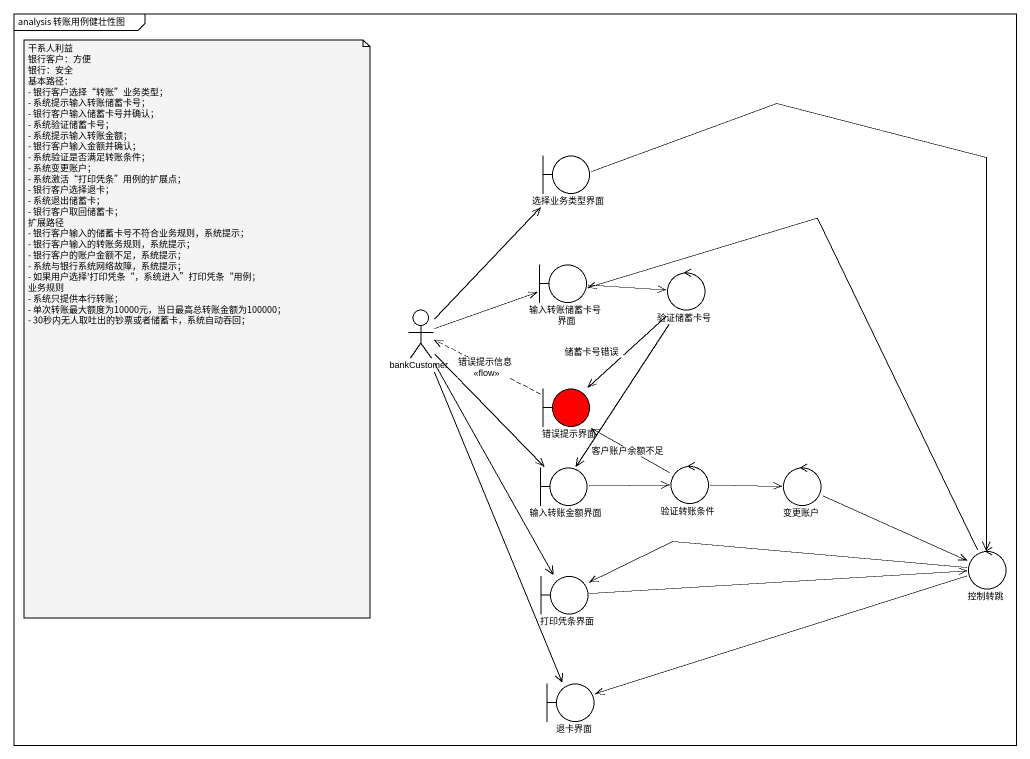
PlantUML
@startuml
mainframe analysis 转账用例健壮性图
boundary 选择业务类型界面
boundary 输入转账储蓄卡号界面
control 验证储蓄卡号
actor bankCustomer
boundary 错误提示界面 #FF0000
boundary 输入转账金额界面
control 验证转账条件
control 变更账户
control 控制转跳
boundary 打印凭条界面
boundary 退卡界面
选择业务类型界面 --> 控制转跳
输入转账储蓄卡号界面 -right-> 验证储蓄卡号
验证储蓄卡号 --> 错误提示界面 : 储蓄卡号错误
验证储蓄卡号 --> 输入转账金额界面
bankCustomer -up-> 选择业务类型界面
bankCustomer -right-> 输入转账储蓄卡号界面
bankCustomer --> 输入转账金额界面
bankCustomer --> 打印凭条界面
bankCustomer --> 退卡界面
错误提示界面 .left.> bankCustomer : 错误提示信息\n<<flow>>
输入转账金额界面 -right-> 验证转账条件
验证转账条件 -up-> 错误提示界面 : 客户账户余额不足
验证转账条件 -right-> 变更账户
变更账户 -right-> 控制转跳
控制转跳 -up-> 输入转账储蓄卡号界面
控制转跳 -left-> 打印凭条界面
控制转跳 -left-> 退卡界面
打印凭条界面 -right-> 控制转跳
note as N1
  干系人利益
  银行客户：方便
  银行：安全
  基本路径：
  - 银行客户选择“转账”业务类型；
  - 系统提示输入转账储蓄卡号；
  - 银行客户输入储蓄卡号并确认；
  - 系统验证储蓄卡号；
  - 系统提示输入转账金额；
  - 银行客户输入金额并确认；
  - 系统验证是否满足转账条件；
  - 系统变更账户；
  - 系统激活“打印凭条”用例的扩展点；
  - 银行客户选择退卡；
  - 系统退出储蓄卡；
  - 银行客户取回储蓄卡；
  扩展路径
  - 银行客户输入的储蓄卡号不符合业务规则，系统提示；
  - 银行客户输入的转账务规则，系统提示；
  - 银行客户的账户金额不足，系统提示；
  - 系统与银行系统网络故障，系统提示；
  - 如果用户选择'打印凭条“，系统进入”打印凭条“用例；
  业务规则
  - 系统只提供本行转账；
  - 单次转账最大额度为10000元，当日最高总转账金额为100000；
  - 30秒内无人取吐出的钞票或者储蓄卡，系统自动吞回；
end note
@enduml
